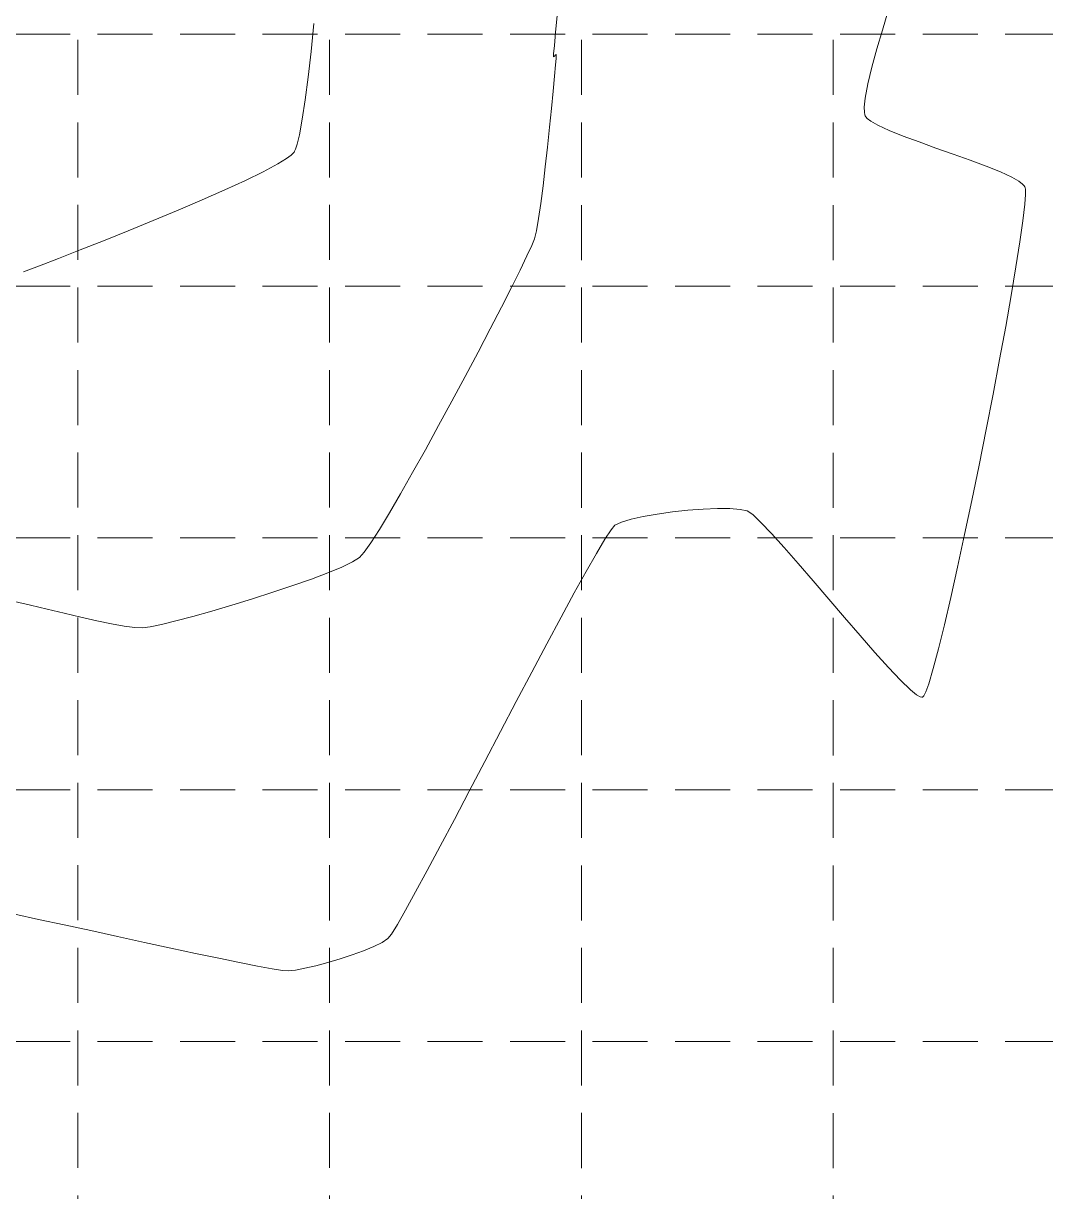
# Model space of a CAD drawing. Extents: x 2140663 to 2528301, y 336313 to 7007653.
# Drawn here: x 2527634.9 to 2527746.4, y 7006839.4 to 7006966.8 of the extents above; entities that cross this region are included whole.
import ezdxf

# ---------------------------------------------------------------- set-up
doc = ezdxf.new("R2010")
doc.units = 0
doc.header["$MEASUREMENT"] = 0
doc.linetypes.add('HIDDEN', pattern=[0.375, 0.25, -0.125])
doc.layers.add('1 EXISTING CONTOURS', color=43, linetype='Continuous')
doc.layers.add('GRID', color=254, linetype='HIDDEN')

msp = doc.modelspace()

# ---------------------------------------------------------------- linework, layer by layer
at = {"layer": '1 EXISTING CONTOURS', "color": 43, "lineweight": 0}
for points, elevation in [([(2527692.909549351, 7006965.770061639), (2527693.085997004, 7006967.621269337)], 605), ([(2527728.54949506, 7006966.028517633), (2527729.163926624, 7006968.027367503)], 604), ([(2527665.919391775, 7006960.912997704), (2527666.239424876, 7006963.711918913)], 606), ([(2527692.668573387, 7006963.110962022), (2527692.693393994, 7006963.435324157)], 605), ([(2527692.989722057, 7006963.374926066), (2527692.97319321, 7006963.371669618)], 605), ([(2527692.98477801, 7006963.265109279), (2527692.990232361, 7006963.361904528)], 605), ([(2527692.902737111, 7006962.256221261), (2527692.961128573, 7006962.953434999)], 605), ([(2527692.961128573, 7006962.953434999), (2527692.98477801, 7006963.265109279)], 605), ([(2527665.60090149, 7006958.42780354), (2527665.919391775, 7006960.912997704)], 606), ([(2527726.982844623, 7006960.192265679), (2527727.418278256, 7006962.011600341)], 604), ([(2527726.688428571, 7006958.631502177), (2527726.982844623, 7006960.192265679)], 604), ([(2527664.556338565, 7006953.067517839), (2527664.734256654, 7006953.607823537)], 606), ([(2527691.788073957, 7006951.127739551), (2527692.027804208, 7006953.286600064)], 605), ([(2527736.290651862, 7006952.514861813), (2527734.400599774, 7006953.178807794)], 604), ([(2527663.559746833, 7006952.025112323), (2527664.067622949, 7006952.40538534)], 606), ([(2527664.299716284, 7006952.626926917), (2527664.382124571, 7006952.727529896)], 606), ([(2527664.382124571, 7006952.727529896), (2527664.439757832, 7006952.817866194)], 606), ([(2527739.879360301, 7006951.207266998), (2527738.143174341, 7006951.854393668)], 604), ([(2527659.080034895, 7006949.634152253), (2527661.028075673, 7006950.587333498)], 606), ([(2527661.028075673, 7006950.587333498), (2527662.608080802, 7006951.436614568)], 606), ([(2527741.420402832, 7006950.583345453), (2527739.879360301, 7006951.207266998)], 604), ([(2527743.450966291, 7006949.550248329), (2527742.687495025, 7006949.992492673)], 604), ([(2527744.08321303, 7006947.070782184), (2527744.153055414, 7006948.121903931)], 604), ([(2527744.111249062, 7006948.877990522), (2527744.084600752, 7006948.949447985)], 604), ([(2527744.153055414, 7006948.121903931), (2527744.145936903, 7006948.653700409)], 604), ([(2527651.732347496, 7006946.391073198), (2527654.361705923, 7006947.512035531)], 606), ([(2527743.554479415, 7006942.946261919), (2527743.878061573, 7006945.25560108)], 604), ([(2527689.782630525, 7006941.409844003), (2527690.312459007, 7006942.565591106)], 605), ([(2527636.612769453, 7006940.337797669), (2527638.702211313, 7006941.146684719)], 606), ([(2527688.09905839, 7006937.986300974), (2527689.035118279, 7006939.864493697)], 605), ([(2527742.007206492, 7006933.726351687), (2527742.6056461, 7006937.114331665)], 604), ([(2527685.777840166, 7006933.458431422), (2527687.003586979, 7006935.832026619)], 605), ([(2527684.450954074, 7006930.922276164), (2527685.777840166, 7006933.458431422)], 605), ([(2527681.610308534, 7006925.58932862), (2527683.052064823, 7006928.280321634)], 605), ([(2527680.15482133, 7006922.906057904), (2527681.610308534, 7006925.58932862)], 605), ([(2527739.876665154, 7006922.482019065), (2527740.629310244, 7006926.34288983)], 604), ([(2527678.714739331, 7006920.287270275), (2527680.15482133, 7006922.906057904)], 605), ([(2527707.344875249, 7006913.675433786), (2527709.005409712, 7006913.801254769)], 604), ([(2527709.005409712, 7006913.801254769), (2527710.558441996, 7006913.864860334)], 604), ([(2527710.558441996, 7006913.864860334), (2527711.92802116, 7006913.85846223)], 604), ([(2527711.92802116, 7006913.85846223), (2527713.038196267, 7006913.774272208)], 604), ([(2527713.038196267, 7006913.774272208), (2527713.813016376, 7006913.604502019)], 604), ([(2527737.524811312, 7006911.030514146), (2527738.311009914, 7006914.758525665)], 604), ([(2527673.691185808, 7006911.592166346), (2527674.778285774, 7006913.385413767)], 605), ([(2527701.146734371, 7006912.70576064), (2527702.477768167, 7006913.00256081)], 604), ([(2527702.477768167, 7006913.00256081), (2527704.005103538, 7006913.268298557)], 604), ([(2527713.813016376, 7006913.604502019), (2527714.408440818, 7006913.202720921)], 604), ([(2527715.309295609, 7006912.35987687), (2527716.46746935, 7006911.146374758)], 604), ([(2527672.765171651, 7006910.147205941), (2527673.691185808, 7006911.592166346)], 605), ([(2527698.272476351, 7006910.520677406), (2527698.955702167, 7006911.563771348)], 604), ([(2527697.356975454, 7006908.982632576), (2527698.272476351, 7006910.520677406)], 604), ([(2527671.512945258, 7006908.529189331), (2527672.029379427, 7006909.10729334)], 605), ([(2527696.238477117, 7006907.011425233), (2527697.356975454, 7006908.982632576)], 604), ([(2527669.600114598, 7006907.492801408), (2527670.767941024, 7006908.055797552)], 605), ([(2527670.767941024, 7006908.055797552), (2527671.512945258, 7006908.529189331)], 605), ([(2527719.363328057, 7006907.889015902), (2527721.004790217, 7006905.985968937)], 604), ([(2527736.012701016, 7006904.178489265), (2527736.754239754, 7006907.48140016)], 604), ([(2527722.71112571, 7006903.993883464), (2527724.434223131, 7006901.983164375)], 604), ([(2527735.313600872, 7006901.189087022), (2527736.012701016, 7006904.178489265)], 604), ([(2527653.355197937, 7006902.108839473), (2527655.409813805, 7006902.684941228)], 605), ([(2527641.144285413, 7006902.019769065), (2527642.881850874, 7006901.630018885)], 605), ([(2527642.881850874, 7006901.630018885), (2527644.476892296, 7006901.298358575)], 605), ([(2527644.476892296, 7006901.298358575), (2527645.872848171, 7006901.045915691)], 605), ([(2527647.01315699, 7006900.893817798), (2527647.841257246, 7006900.863192455)], 605), ([(2527647.841257246, 7006900.863192455), (2527648.675409108, 7006900.976694136)], 605), ([(2527651.501706901, 7006901.619065683), (2527653.355197937, 7006902.108839473)], 605), ([(2527690.320062198, 7006896.03073814), (2527691.957773881, 7006899.116711828)], 604), ([(2527727.738258143, 7006898.187444899), (2527729.222972927, 7006896.543254291)], 604), ([(2527730.532004025, 7006895.16204962), (2527731.617240031, 7006894.114235776)], 604), ([(2527732.853129615, 7006893.293048147), (2527732.923881158, 7006893.300400126)], 604), ([(2527732.923881158, 7006893.300400126), (2527732.971644396, 7006893.327621665)], 604), ([(2527686.904088775, 7006889.547917168), (2527688.625741282, 7006892.820543797)], 604), ([(2527685.184382318, 7006886.274646626), (2527686.904088775, 7006889.547917168)], 604), ([(2527683.495899551, 7006883.062520544), (2527685.184382318, 7006886.274646626)], 604), ([(2527676.546558533, 7006870.081650016), (2527677.639758223, 7006872.061228231)], 604), ([(2527633.920281251, 7006869.628559034), (2527636.529125166, 7006869.075116767)], 604), ([(2527675.660248382, 7006868.533946489), (2527676.546558533, 7006870.081650016)], 604), ([(2527639.309985756, 7006868.477031016), (2527642.201662577, 7006867.850062215)], 604), ([(2527648.072663145, 7006866.572517212), (2527650.929586007, 7006865.953461875)], 604), ([(2527674.625407264, 7006866.98131699), (2527675.010105412, 7006867.479906023)], 604), ([(2527656.180274677, 7006864.833587709), (2527658.451639599, 7006864.364289748)], 604), ([(2527660.405417657, 7006863.97643178), (2527661.980408407, 7006863.685774241)], 604), ([(2527665.561269053, 7006863.744793198), (2527666.753311719, 7006864.022174048)], 604), ([(2527666.753311719, 7006864.022174048), (2527668.053017126, 7006864.367904422)], 604), ([(2527668.053017126, 7006864.367904422), (2527669.398121704, 7006864.765978788)], 604), ([(2527669.398121704, 7006864.765978788), (2527670.726361885, 7006865.200391619)], 604), ([(2527663.115411407, 7006863.508077565), (2527663.749226216, 7006863.459102186)], 604), ([(2527663.749226216, 7006863.459102186), (2527664.539152696, 7006863.551767401)], 604), ([(2527664.539152696, 7006863.551767401), (2527665.561269053, 7006863.744793198)], 604)]:
    msp.add_lwpolyline(points, dxfattribs=dict(at, elevation=elevation))
at = {"layer": '1 EXISTING CONTOURS', "color": 43, "lineweight": 0, "extrusion": (0.9945814752094596, -0.1039600364090694, 0), "elevation": 1785525.814636223}
msp.add_lwpolyline([(7231772.579620047, 606), (7231775.653763996, 606)], dxfattribs=at)
at = {"layer": '1 EXISTING CONTOURS', "color": 43, "lineweight": 0, "extrusion": (0.959884158708145, -0.280396864927475, 0), "elevation": 461595.2851249601}
msp.add_lwpolyline([(7434640.728479783, 604), (7434642.852046289, 604)], dxfattribs=at)
at = {"layer": '1 EXISTING CONTOURS', "color": 43, "lineweight": 0, "extrusion": (0.9956309018961305, -0.09337615964205191, 0), "elevation": 1862365.616899406}
msp.add_lwpolyline([(7212376.477767515, 605), (7212377.90584995, 605)], dxfattribs=at)
at = {"layer": '1 EXISTING CONTOURS', "color": 43, "lineweight": 0, "extrusion": (0.9959112759356787, -0.09033676142174052, 0), "elevation": 1884371.271303567}
msp.add_lwpolyline([(7206657.467098936, 605.0000000000007), (7206658.383741315, 605.0000000000007)], dxfattribs=at)
at = {"layer": '1 EXISTING CONTOURS', "color": 43, "lineweight": 0, "extrusion": (0.6979170313397927, -0.716178621131524, 0), "elevation": -3254117.397772272}
msp.add_lwpolyline([(6700558.665025183, 605), (6700558.49081629, 605)], dxfattribs=at)
at = {"layer": '1 EXISTING CONTOURS', "color": 43, "lineweight": 0, "extrusion": (-0.622220112186684, 0.782842341720471, 0), "elevation": 3912566.208873642}
msp.add_lwpolyline([(-6338658.621493211, 605.0000000000007), (-6338658.542870756, 605.0000000000007)], dxfattribs=at)
at = {"layer": '1 EXISTING CONTOURS', "color": 43, "lineweight": 0, "extrusion": (0.9992329877343196, 0.03915911418234005, 0), "elevation": 2800140.697065272}
msp.add_lwpolyline([(6902606.716638366, 605.0000000000003), (6902606.729669898, 605.0000000000003)], dxfattribs=at)
at = {"layer": '1 EXISTING CONTOURS', "color": 43, "lineweight": 0, "extrusion": (0.9652360984281072, -0.2613795598192128, 0), "elevation": 608377.104846613}
msp.add_lwpolyline([(7424068.953843602, 604), (7424071.003642038, 604)], dxfattribs=at)
at = {"layer": '1 EXISTING CONTOURS', "color": 43, "lineweight": 0, "extrusion": (-0.6063228060765242, 0.7952186207776386, 0), "elevation": 4039469.82923054}
msp.add_lwpolyline([(-6258549.961937724, 605.0000000000007), (-6258549.813165864, 605.0000000000007)], dxfattribs=at)
at = {"layer": '1 EXISTING CONTOURS', "color": 43, "lineweight": 0, "extrusion": (0.9960948188723358, -0.08828993043200734, 0), "elevation": 1899177.593975336}
msp.add_lwpolyline([(7202767.363273728, 605), (7202768.629992149, 605)], dxfattribs=at)
at = {"layer": '1 EXISTING CONTOURS', "color": 43, "lineweight": 0, "extrusion": (0.995745378686392, -0.09214738642356494, 0), "elevation": 1871265.272865825}
msp.add_lwpolyline([(7210067.69181706, 605), (7210069.313221994, 605)], dxfattribs=at)
at = {"layer": '1 EXISTING CONTOURS', "color": 43, "lineweight": 0, "extrusion": (0.9891061595125404, -0.1472039578759799, 0), "elevation": 1468677.601794496}
msp.add_lwpolyline([(7302705.981414347, 606.0000000000003), (7302708.121028455, 606.0000000000003)], dxfattribs=at)
at = {"layer": '1 EXISTING CONTOURS', "color": 43, "lineweight": 0, "extrusion": (0.9954011078830475, -0.09579475155352586, 0), "elevation": 1844838.122780074}
msp.add_lwpolyline([(7216872.929010843, 605), (7216874.818282156, 605)], dxfattribs=at)
at = {"layer": '1 EXISTING CONTOURS', "color": 43, "lineweight": 0, "extrusion": (0.9943104641985945, -0.1065208936555433, 0), "elevation": 1766957.601703553}
msp.add_lwpolyline([(7236346.993915007, 604), (7236347.995277655, 604)], dxfattribs=at)
at = {"layer": '1 EXISTING CONTOURS', "color": 43, "lineweight": 0, "extrusion": (0.9950103454746246, -0.0997718016198378, 0), "elevation": 1815983.374798978}
msp.add_lwpolyline([(7224185.562559593, 605), (7224187.632890357, 605)], dxfattribs=at)
at = {"layer": '1 EXISTING CONTOURS', "color": 43, "lineweight": 0, "extrusion": (0.9998779782933218, 0.01562141235802504, 0), "elevation": 2636876.718855624}
msp.add_lwpolyline([(6966615.409765957, 604), (6966615.975645415, 604)], dxfattribs=at)
at = {"layer": '1 EXISTING CONTOURS', "color": 43, "lineweight": 0, "extrusion": (0.9823949742528383, 0.1868157235426547, 0), "elevation": 3792235.653762328}
msp.add_lwpolyline([(6411380.054334213, 604.0000000000003), (6411380.338457948, 604.0000000000003)], dxfattribs=at)
at = {"layer": '1 EXISTING CONTOURS', "color": 43, "lineweight": 0, "extrusion": (0.9836895077947041, -0.1798748238487334, 0), "elevation": 1226062.788751393}
msp.add_lwpolyline([(7347331.032939491, 606), (7347332.753253855, 606)], dxfattribs=at)
at = {"layer": '1 EXISTING CONTOURS', "color": 43, "lineweight": 0, "extrusion": (0.9326805281046544, 0.360703524372057, 0), "elevation": 4884995.430534774}
msp.add_lwpolyline([(5623492.135594752, 604.0000000000007), (5623492.251122531, 604.0000000000007)], dxfattribs=at)
at = {"layer": '1 EXISTING CONTOURS', "color": 43, "lineweight": 0, "extrusion": (0.8613025778577823, 0.5080923827174926, 0), "elevation": 5737318.826956008}
msp.add_lwpolyline([(4750791.074523279, 604), (4750791.179719199, 604)], dxfattribs=at)
at = {"layer": '1 EXISTING CONTOURS', "color": 43, "lineweight": 0, "extrusion": (0.7507943344118188, 0.6605360455078241, 0), "elevation": 6526150.313120619}
msp.add_lwpolyline([(3591128.435564216, 604.0000000000007), (3591128.686982625, 604.0000000000007)], dxfattribs=at)
at = {"layer": '1 EXISTING CONTOURS', "color": 43, "lineweight": 0, "extrusion": (-0.6131672467093009, -0.7899531173195885, 0), "elevation": -7085086.400786271}
msp.add_lwpolyline([(-2299649.927046826, 604.0000000000007), (-2299650.417684336, 604.0000000000007)], dxfattribs=at)
at = {"layer": '1 EXISTING CONTOURS', "color": 43, "lineweight": 0, "extrusion": (0.4987289574132492, 0.8667579979656915, 0), "elevation": 7333986.040809947}
msp.add_lwpolyline([(1303643.20056457, 604.0000000000007), (1303644.064450814, 604.0000000000007)], dxfattribs=at)
at = {"layer": '1 EXISTING CONTOURS', "color": 43, "lineweight": 0, "extrusion": (-0.4198515339135825, -0.9075927993711784, 0), "elevation": -7420733.008936727}
msp.add_lwpolyline([(-647731.9384173043, 604.0000000000007), (-647733.3180023162, 604.0000000000007)], dxfattribs=at)
at = {"layer": '1 EXISTING CONTOURS', "color": 43, "lineweight": 0, "extrusion": (0.9724955768925241, -0.232921344931024, 0), "elevation": 826073.7157282645}
msp.add_lwpolyline([(7402978.460537286, 606.0000000000007), (7402979.500561882, 606.0000000000007)], dxfattribs=at)
at = {"layer": '1 EXISTING CONTOURS', "color": 43, "lineweight": 0, "extrusion": (0.9945276992343682, -0.1044732284156761, 0), "elevation": 1781820.705576233}
msp.add_lwpolyline([(7232685.277350329, 605), (7232687.441955483, 605)], dxfattribs=at)
at = {"layer": '1 EXISTING CONTOURS', "color": 43, "lineweight": 0, "extrusion": (0.3731037838914434, 0.927789613245313, 0), "elevation": 7444085.519643508}
msp.add_lwpolyline([(269118.8263928788, 604.0000000000007), (269120.4752574833, 604.0000000000007)], dxfattribs=at)
at = {"layer": '1 EXISTING CONTOURS', "color": 43, "lineweight": 0, "extrusion": (-0.3478174450016929, -0.9375622779061105, 0), "elevation": -7448645.077831491}
msp.add_lwpolyline([(-67234.09138385626, 604.0000000000003), (-67235.93519798713, 604.0000000000003)], dxfattribs=at)
at = {"layer": '1 EXISTING CONTOURS', "color": 43, "lineweight": 0, "extrusion": (0.3351083068716822, 0.942179612741432, 0), "elevation": 7448873.227712775}
msp.add_lwpolyline([(-33491.6025908594, 604.0000000000003), (-33489.64035907015, 604.0000000000003)], dxfattribs=at)
at = {"layer": '1 EXISTING CONTOURS', "color": 43, "lineweight": 0, "extrusion": (0.5259482563464802, -0.850516567531813, 0), "elevation": -4630108.543379234}
msp.add_lwpolyline([(5835112.81569529, 606), (5835113.934622386, 606)], dxfattribs=at)
at = {"layer": '1 EXISTING CONTOURS', "color": 43, "lineweight": 0, "extrusion": (0.6904723862710458, -0.7233587517941341, 0), "elevation": -3323258.10537725}
msp.add_lwpolyline([(6666515.072744678, 606), (6666515.393599765, 606)], dxfattribs=at)
at = {"layer": '1 EXISTING CONTOURS', "color": 43, "lineweight": 0, "extrusion": (0.9060765303890104, -0.4231138393839331, 0), "elevation": -674481.2835859754}
msp.add_lwpolyline([(7418325.303591875, 606), (7418325.579122294, 606)], dxfattribs=at)
at = {"layer": '1 EXISTING CONTOURS', "color": 43, "lineweight": 0, "extrusion": (0.3358191081049646, 0.941926497467603, 0), "elevation": 7448896.386896865}
msp.add_lwpolyline([(-27875.21343855979, 604.0000000000007), (-27873.24670072645, 604.0000000000007)], dxfattribs=at)
at = {"layer": '1 EXISTING CONTOURS', "color": 43, "lineweight": 0, "extrusion": (0.9929936277173359, -0.1181679115190129, 0), "elevation": 1681985.057510103}
msp.add_lwpolyline([(7256547.786165806, 605.0000000000003), (7256549.879132637, 605.0000000000003)], dxfattribs=at)
at = {"layer": '1 EXISTING CONTOURS', "color": 43, "lineweight": 0, "extrusion": (0.4226170792454714, 0.9063083384422915, 0), "elevation": 7418724.436917512}
msp.add_lwpolyline([(670342.465133063, 604.0000000000007), (670343.8632137585, 604.0000000000007)], dxfattribs=at)
at = {"layer": '1 EXISTING CONTOURS', "color": 43, "lineweight": 0, "extrusion": (0.4179435180268003, -0.9084730132146919, 0), "elevation": -5309205.919299711}
msp.add_lwpolyline([(5224816.769700188, 606), (5224819.24155297, 606)], dxfattribs=at)
at = {"layer": '1 EXISTING CONTOURS', "color": 43, "lineweight": 0, "extrusion": (-0.6131630602326938, -0.7899563668748281, 0), "elevation": -7085103.319467023}
msp.add_lwpolyline([(-2299595.089633467, 604), (-2299595.596209391, 604)], dxfattribs=at)
at = {"layer": '1 EXISTING CONTOURS', "color": 43, "lineweight": 0, "extrusion": (0.4030567938763757, -0.9151749673751445, 0), "elevation": -5393794.69766964}
msp.add_lwpolyline([(5137443.797070947, 606), (5137446.498977704, 606)], dxfattribs=at)
at = {"layer": '1 EXISTING CONTOURS', "color": 43, "lineweight": 0, "extrusion": (0.9916240224748254, -0.1291580351772472, 0), "elevation": 1601515.881404181}
msp.add_lwpolyline([(7274728.747387595, 605), (7274730.674616435, 605)], dxfattribs=at)
at = {"layer": '1 EXISTING CONTOURS', "color": 43, "lineweight": 0, "extrusion": (0.7452922686696937, 0.6667379052230203, 0), "elevation": 6555706.607469445}
msp.add_lwpolyline([(3536882.192216963, 604), (3536882.455011821, 604)], dxfattribs=at)
at = {"layer": '1 EXISTING CONTOURS', "color": 43, "lineweight": 0, "extrusion": (0.8508582805363668, 0.5253952668636229, 0), "elevation": 5832169.798654377}
msp.add_lwpolyline([(4633855.757041659, 604.0000000000007), (4633855.867903511, 604.0000000000007)], dxfattribs=at)
at = {"layer": '1 EXISTING CONTOURS', "color": 43, "lineweight": 0, "extrusion": (0.988251087811336, 0.1528390900251355, 0), "elevation": 3568981.558015301}
msp.add_lwpolyline([(6538286.514176246, 604.0000000000003), (6538286.741132853, 604.0000000000003)], dxfattribs=at)
at = {"layer": '1 EXISTING CONTOURS', "color": 43, "lineweight": 0, "extrusion": (0.9892894723920557, -0.1459669134230371, 0), "elevation": 1477835.938166393}
msp.add_lwpolyline([(7300856.65837984, 605.0000000000007), (7300858.333533201, 605.0000000000007)], dxfattribs=at)
at = {"layer": '1 EXISTING CONTOURS', "color": 43, "lineweight": 0, "extrusion": (0.9936738007236872, -0.1123048429736777, 0), "elevation": 1724838.979914041}
msp.add_lwpolyline([(7246495.802899313, 604.0000000000003), (7246497.629636721, 604.0000000000003)], dxfattribs=at)
at = {"layer": '1 EXISTING CONTOURS', "color": 43, "lineweight": 0, "extrusion": (0.383874546856937, -0.9233852566915833, 0), "elevation": -5499809.828578239}
msp.add_lwpolyline([(5023781.773577929, 606), (5023784.71442469, 606)], dxfattribs=at)
at = {"layer": '1 EXISTING CONTOURS', "color": 43, "lineweight": 0, "extrusion": (0.9845567063478928, -0.1750659646687191, 0), "elevation": 1261977.50217615}
msp.add_lwpolyline([(7341246.49872154, 605), (7341247.836052573, 605)], dxfattribs=at)
at = {"layer": '1 EXISTING CONTOURS', "color": 43, "lineweight": 0, "extrusion": (0.3773416031894068, -0.9260741409317337, 0), "elevation": -5535163.681903383}
msp.add_lwpolyline([(4984799.401231393, 606.0000000000007), (4984802.350504732, 606.0000000000007)], dxfattribs=at)
at = {"layer": '1 EXISTING CONTOURS', "color": 43, "lineweight": 0, "extrusion": (0.3677267846387677, -0.9299338749928585, 0), "elevation": -5586511.46982167}
msp.add_lwpolyline([(4927179.320122931, 606), (4927182.06362293, 606)], dxfattribs=at)
at = {"layer": '1 EXISTING CONTOURS', "color": 43, "lineweight": 0, "extrusion": (0.3720684561508463, -0.9282052919142003, 0), "elevation": -5563425.188336459}
msp.add_lwpolyline([(4953234.666793006, 606), (4953237.550306108, 606)], dxfattribs=at)
at = {"layer": '1 EXISTING CONTOURS', "color": 43, "lineweight": 0, "extrusion": (0.928812513291967, -0.37055001707227, 0), "elevation": -248672.2953653918}
msp.add_lwpolyline([(7444771.623274234, 605), (7444772.387026987, 605)], dxfattribs=at)
at = {"layer": '1 EXISTING CONTOURS', "color": 43, "lineweight": 0, "extrusion": (0.9713234854314522, -0.2377618275697249, 0), "elevation": 789221.6005466308}
msp.add_lwpolyline([(7406996.899577618, 605), (7406997.815324414, 605)], dxfattribs=at)
at = {"layer": '1 EXISTING CONTOURS', "color": 43, "lineweight": 0, "extrusion": (0.9879526403387446, -0.1547565198875424, 0), "elevation": 1412920.813333124}
msp.add_lwpolyline([(7313709.810564295, 604.0000000000007), (7313712.580121807, 604.0000000000007)], dxfattribs=at)
at = {"layer": '1 EXISTING CONTOURS', "color": 43, "lineweight": 0, "extrusion": (0.3640953155580091, -0.9313616919267799, 0), "elevation": -5605695.150709389}
msp.add_lwpolyline([(4905340.30616971, 606.0000000000007), (4905342.835359158, 606.0000000000007)], dxfattribs=at)
at = {"layer": '1 EXISTING CONTOURS', "color": 43, "lineweight": 0, "extrusion": (0.9002135800565932, -0.4354486310481312, 0), "elevation": -775702.3762567365}
msp.add_lwpolyline([(7408421.150714756, 605), (7408422.867363272, 605)], dxfattribs=at)
at = {"layer": '1 EXISTING CONTOURS', "color": 43, "lineweight": 0, "extrusion": (0.358402120910117, -0.9335673086216816, 0), "elevation": -5635540.109923829}
msp.add_lwpolyline([(4871019.310354101, 606.0000000000007), (4871021.187914139, 606.0000000000007)], dxfattribs=at)
at = {"layer": '1 EXISTING CONTOURS', "color": 43, "lineweight": 0, "extrusion": (0.98617246643822, -0.1657222569215067, 0), "elevation": 1331584.727236874}
msp.add_lwpolyline([(7328951.665742283, 604), (7328954.804887515, 604)], dxfattribs=at)
at = {"layer": '1 EXISTING CONTOURS', "color": 43, "lineweight": 0, "extrusion": (0.8913721454537425, -0.453272212152027, 0), "elevation": -922939.5175671428}
msp.add_lwpolyline([(7391517.705394074, 605), (7391520.122200976, 605)], dxfattribs=at)
at = {"layer": '1 EXISTING CONTOURS', "color": 43, "lineweight": 0, "extrusion": (0.9835640707906111, -0.1805594601503936, 0), "elevation": 1221028.047576801}
msp.add_lwpolyline([(7348172.31858144, 604.0000000000003), (7348175.99187117, 604.0000000000003)], dxfattribs=at)
at = {"layer": '1 EXISTING CONTOURS', "color": 43, "lineweight": 0, "extrusion": (0.8837592206235126, -0.4679419194333007, 0), "elevation": -1044972.264749112}
msp.add_lwpolyline([(7375246.335084135, 605.0000000000007), (7375249.324534731, 605.0000000000007)], dxfattribs=at)
at = {"layer": '1 EXISTING CONTOURS', "color": 43, "lineweight": 0, "extrusion": (0.9825082001045832, -0.1862193242583928, 0), "elevation": 1178700.807333559}
msp.add_lwpolyline([(7355076.741308714, 604.0000000000007), (7355080.578982594, 604.0000000000007)], dxfattribs=at)
at = {"layer": '1 EXISTING CONTOURS', "color": 43, "lineweight": 0, "extrusion": (0.9805584625565226, -0.1962271681210039, 0), "elevation": 1103648.171315601}
msp.add_lwpolyline([(7366704.413070074, 604), (7366708.373965885, 604)], dxfattribs=at)
at = {"layer": '1 EXISTING CONTOURS', "color": 43, "lineweight": 0, "extrusion": (0.8729651445647229, -0.4877825912997439, 0), "elevation": -1211278.320129849}
msp.add_lwpolyline([(7349751.99399005, 605.0000000000003), (7349754.854979143, 605.0000000000003)], dxfattribs=at)
at = {"layer": '1 EXISTING CONTOURS', "color": 43, "lineweight": 0, "extrusion": (0.8688214305559191, -0.4951255616576128, 0), "elevation": -1273203.881677134}
msp.add_lwpolyline([(7339275.320461809, 605.0000000000007), (7339277.990215358, 605.0000000000007)], dxfattribs=at)
at = {"layer": '1 EXISTING CONTOURS', "color": 43, "lineweight": 0, "extrusion": (0.9795620582293342, -0.2011421737913526, 0), "elevation": 1066690.476497449}
msp.add_lwpolyline([(7372142.621351114, 604.0000000000007), (7372146.541065502, 604.0000000000007)], dxfattribs=at)
at = {"layer": '1 EXISTING CONTOURS', "color": 43, "lineweight": 0, "extrusion": (0.8632500803476438, -0.50477648398057, 0), "elevation": -1354909.646797646}
msp.add_lwpolyline([(7324629.330176879, 605), (7324631.745205501, 605)], dxfattribs=at)
at = {"layer": '1 EXISTING CONTOURS', "color": 43, "lineweight": 0, "extrusion": (0.105924954369018, -0.9943741267963089, 0), "elevation": -6699746.382382448}
msp.add_lwpolyline([(3255692.093535893, 604.0000000000007), (3255693.795194915, 604.0000000000007)], dxfattribs=at)
at = {"layer": '1 EXISTING CONTOURS', "color": 43, "lineweight": 0, "extrusion": (-0.4270163206372967, 0.9042439172642442, 0), "elevation": 5256588.71232803}
msp.add_lwpolyline([(-5277722.589338151, 604), (-5277723.375163544, 604)], dxfattribs=at)
at = {"layer": '1 EXISTING CONTOURS', "color": 43, "lineweight": 0, "extrusion": (0.2893710086045627, -0.9572170179113921, 0), "elevation": -5975692.654692212}
msp.add_lwpolyline([(4447154.844614667, 604.0000000000007), (4447155.950718364, 604.0000000000007)], dxfattribs=at)
at = {"layer": '1 EXISTING CONTOURS', "color": 43, "lineweight": 0, "extrusion": (0.1364132115210493, -0.9906520255480799, 0), "elevation": -6596600.60096889}
msp.add_lwpolyline([(3459910.634419872, 604), (3459912.297653746, 604)], dxfattribs=at)
at = {"layer": '1 EXISTING CONTOURS', "color": 43, "lineweight": 0, "extrusion": (0.6832042132512347, 0.7302273639050797, 0), "elevation": 6843584.890877221}
msp.add_lwpolyline([(2941346.39280401, 604.0000000000007), (2941345.159140585, 604.0000000000007)], dxfattribs=at)
at = {"layer": '1 EXISTING CONTOURS', "color": 43, "lineweight": 0, "extrusion": (0.7555616649780693, -0.6550775300798889, 0), "elevation": -2680237.88914989}
msp.add_lwpolyline([(6949992.556164058, 604), (6949993.199863579, 604)], dxfattribs=at)
at = {"layer": '1 EXISTING CONTOURS', "color": 43, "lineweight": 0, "extrusion": (0.7420737599594669, 0.6703182339602732, 0), "elevation": 6572612.368280925}
msp.add_lwpolyline([(3505270.461665861, 604), (3505268.421767177, 604)], dxfattribs=at)
at = {"layer": '1 EXISTING CONTOURS', "color": 43, "lineweight": 0, "extrusion": (0.8163252223723738, -0.5775925305253647, 0), "elevation": -1983735.930975195}
msp.add_lwpolyline([(7179881.118941694, 605), (7179882.392836672, 605)], dxfattribs=at)
at = {"layer": '1 EXISTING CONTOURS', "color": 43, "lineweight": 0, "extrusion": (0.9772320557073162, -0.2121733001535601, 0), "elevation": 983506.700433312}
msp.add_lwpolyline([(7383692.851266149, 604.0000000000003), (7383696.483068815, 604.0000000000003)], dxfattribs=at)
at = {"layer": '1 EXISTING CONTOURS', "color": 43, "lineweight": 0, "extrusion": (0.751972743089531, 0.6591942002554377, 0), "elevation": 6519689.105565676}
msp.add_lwpolyline([(3602748.120405552, 604), (3602745.801699739, 604)], dxfattribs=at)
at = {"layer": '1 EXISTING CONTOURS', "color": 43, "lineweight": 0, "extrusion": (-0.3841854504825232, 0.9232559448157054, 0), "elevation": 5498075.113511605}
msp.add_lwpolyline([(-5025636.248668652, 605), (-5025637.896447016, 605)], dxfattribs=at)
at = {"layer": '1 EXISTING CONTOURS', "color": 43, "lineweight": 0, "extrusion": (0.333427529832069, -0.9427757327965569, 0), "elevation": -5763147.583144617}
msp.add_lwpolyline([(4719315.698214227, 605), (4719317.841171717, 605)], dxfattribs=at)
at = {"layer": '1 EXISTING CONTOURS', "color": 43, "lineweight": 0, "extrusion": (-0.354074680871945, 0.9352171514495606, 0), "elevation": 5657996.205497801}
msp.add_lwpolyline([(-4844884.920168878, 605.0000000000007), (-4844886.850724221, 605.0000000000007)], dxfattribs=at)
at = {"layer": '1 EXISTING CONTOURS', "color": 43, "lineweight": 0, "extrusion": (0.8756157225427819, -0.4830083916826728, 0), "elevation": -1171104.318035733}
msp.add_lwpolyline([(7356253.76505498, 604.0000000000007), (7356256.440408365, 604.0000000000007)], dxfattribs=at)
at = {"layer": '1 EXISTING CONTOURS', "color": 43, "lineweight": 0, "extrusion": (0.7594762753855664, 0.6505350006928662, 0), "elevation": 6477981.724369088}
msp.add_lwpolyline([(3677207.874597943, 604), (3677205.251625327, 604)], dxfattribs=at)
at = {"layer": '1 EXISTING CONTOURS', "color": 43, "lineweight": 0, "extrusion": (0.3049102836224572, -0.9523810786346361, 0), "elevation": -5902533.326218051}
msp.add_lwpolyline([(4543772.501131898, 605), (4543774.855258549, 605)], dxfattribs=at)
at = {"layer": '1 EXISTING CONTOURS', "color": 43, "lineweight": 0, "extrusion": (-0.3177979509811487, 0.9481584584615504, 0), "elevation": 5840370.160755869}
msp.add_lwpolyline([(-4623404.155786844, 605.0000000000007), (-4623406.44004714, 605.0000000000007)], dxfattribs=at)
at = {"layer": '1 EXISTING CONTOURS', "color": 43, "lineweight": 0, "extrusion": (0.2295373369410583, 0.973299856647481, 0), "elevation": 7400004.757049939}
msp.add_lwpolyline([(-851799.6885200511, 605), (-851801.478355448, 605)], dxfattribs=at)
at = {"layer": '1 EXISTING CONTOURS', "color": 43, "lineweight": 0, "extrusion": (0.2933671585261819, -0.955999848482349, 0), "elevation": -5957066.792996921}
msp.add_lwpolyline([(4472035.598359378, 605.0000000000007), (4472037.950748023, 605.0000000000007)], dxfattribs=at)
at = {"layer": '1 EXISTING CONTOURS', "color": 43, "lineweight": 0, "extrusion": (0.879282289849968, -0.4763010127599951, 0), "elevation": -1114838.389694225}
msp.add_lwpolyline([(7364987.828546384, 604.0000000000007), (7364990.844832837, 604.0000000000007)], dxfattribs=at)
at = {"layer": '1 EXISTING CONTOURS', "color": 43, "lineweight": 0, "extrusion": (-0.2329045270483281, -0.9724996047713308, 0), "elevation": -7402908.499245804}
msp.add_lwpolyline([(826185.1576278096, 605), (826187.035025517, 605)], dxfattribs=at)
at = {"layer": '1 EXISTING CONTOURS', "color": 43, "lineweight": 0, "extrusion": (0.2323028524530266, 0.9726435034184866, 0), "elevation": 7402395.967841765}
msp.add_lwpolyline([(-830766.6340977119, 605.0000000000007), (-830768.5391420652, 605.0000000000007)], dxfattribs=at)
at = {"layer": '1 EXISTING CONTOURS', "color": 43, "lineweight": 0, "extrusion": (-0.2278486970575774, -0.9736965498804875, 0), "elevation": -7398516.063354318}
msp.add_lwpolyline([(864640.0931233857, 605.0000000000003), (864641.9659121851, 605.0000000000003)], dxfattribs=at)
at = {"layer": '1 EXISTING CONTOURS', "color": 43, "lineweight": 0, "extrusion": (0.2820932083101428, -0.9593870031563335, 0), "elevation": -6009296.944256969}
msp.add_lwpolyline([(4401599.407345185, 605.0000000000003), (4401601.686314196, 605.0000000000003)], dxfattribs=at)
at = {"layer": '1 EXISTING CONTOURS', "color": 43, "lineweight": 0, "extrusion": (-0.132212160460216, -0.9912214407620742, 0), "elevation": -7279576.071737441}
msp.add_lwpolyline([(1579059.258409414, 605), (1579060.408817156, 605)], dxfattribs=at)
at = {"layer": '1 EXISTING CONTOURS', "color": 43, "lineweight": 0, "extrusion": (0.2035477760852194, -0.9790650146189279, 0), "elevation": -6345714.340576152}
msp.add_lwpolyline([(3900971.498396376, 605.0000000000007), (3900972.768239559, 605.0000000000007)], dxfattribs=at)
at = {"layer": '1 EXISTING CONTOURS', "color": 43, "lineweight": 0, "extrusion": (0.2356758777323167, -0.9718317141640842, 0), "elevation": -6213822.72516952}
msp.add_lwpolyline([(4107807.952047816, 605.0000000000007), (4107809.580970534, 605.0000000000007)], dxfattribs=at)
at = {"layer": '1 EXISTING CONTOURS', "color": 43, "lineweight": 0, "extrusion": (0.881698526107791, -0.4718132141635599, 0), "elevation": -1077285.31995187}
msp.add_lwpolyline([(7370571.090803478, 604.0000000000007), (7370574.379869496, 604.0000000000007)], dxfattribs=at)
at = {"layer": '1 EXISTING CONTOURS', "color": 43, "lineweight": 0, "extrusion": (0.7568365049187131, 0.6536042417414584, 0), "elevation": 6492814.983857938}
msp.add_lwpolyline([(3650947.795084358, 604), (3650945.206747507, 604)], dxfattribs=at)
at = {"layer": '1 EXISTING CONTOURS', "color": 43, "lineweight": 0, "extrusion": (0.9709161627897936, -0.2394197252390516, 0), "elevation": 776628.7137612156}
msp.add_lwpolyline([(7408300.623086578, 604), (7408303.309814984, 604)], dxfattribs=at)
at = {"layer": '1 EXISTING CONTOURS', "color": 43, "lineweight": 0, "extrusion": (0.7515392237388282, 0.6596884076456397, 0), "elevation": 6522056.050044276}
msp.add_lwpolyline([(3598448.582009147, 604.0000000000007), (3598446.137996113, 604.0000000000007)], dxfattribs=at)
at = {"layer": '1 EXISTING CONTOURS', "color": 43, "lineweight": 0, "extrusion": (0.966470557324354, -0.2567774558351115, 0), "elevation": 643767.5448213331}
msp.add_lwpolyline([(7421024.218466828, 604.0000000000007), (7421026.4538875, 604.0000000000007)], dxfattribs=at)
at = {"layer": '1 EXISTING CONTOURS', "color": 43, "lineweight": 0, "extrusion": (0.8843788758149748, -0.4667697548173419, 0), "elevation": -1035171.218633248}
msp.add_lwpolyline([(7376596.595680382, 604), (7376600.225566206, 604)], dxfattribs=at)
at = {"layer": '1 EXISTING CONTOURS', "color": 43, "lineweight": 0, "extrusion": (0.725815870412353, 0.687889033389513, 0), "elevation": 6654633.276338353}
msp.add_lwpolyline([(3346919.50157015, 604), (3346917.598601743, 604)], dxfattribs=at)
at = {"layer": '1 EXISTING CONTOURS', "color": 43, "lineweight": 0, "extrusion": (0.9581723650761049, -0.2861917518106759, 0), "elevation": 416688.9961685471}
msp.add_lwpolyline([(7437229.446912178, 604), (7437231.163767098, 604)], dxfattribs=at)
at = {"layer": '1 EXISTING CONTOURS', "color": 43, "lineweight": 0, "extrusion": (0.9406648683041545, -0.3393370087955743, 0), "elevation": 51.48475597100332}
msp.add_lwpolyline([(7448892.354834368, 604), (7448893.311284224, 604)], dxfattribs=at)
at = {"layer": '1 EXISTING CONTOURS', "color": 43, "lineweight": 0, "extrusion": (-0.6324462666102583, -0.7746042343356678, 0), "elevation": -7026224.274744871}
msp.add_lwpolyline([(-2473492.409103537, 604), (-2473491.538045198, 604)], dxfattribs=at)
at = {"layer": '1 EXISTING CONTOURS', "color": 43, "lineweight": 0, "extrusion": (0.5072151334568832, 0.8618194755239154, 0), "elevation": 7320781.407620572}
msp.add_lwpolyline([(1375553.535720173, 604.0000000000003), (1375553.098244485, 604.0000000000003)], dxfattribs=at)
at = {"layer": '1 EXISTING CONTOURS', "color": 43, "lineweight": 0, "extrusion": (-0.2541892437137321, -0.967154500780636, 0), "elevation": -7419270.887108544}
msp.add_lwpolyline([(663631.1083400759, 604.0000000000003), (663631.298732654, 604.0000000000003)], dxfattribs=at)
at = {"layer": '1 EXISTING CONTOURS', "color": 43, "lineweight": 0, "extrusion": (0.7832212364938729, -0.6217431098974953, 0), "elevation": -2376713.504657846}
msp.add_lwpolyline([(7059548.214821133, 604), (7059548.391489401, 604)], dxfattribs=at)
at = {"layer": '1 EXISTING CONTOURS', "color": 43, "lineweight": 0, "extrusion": (0.899384773444832, -0.4371578997291348, 0), "elevation": -789714.1863969616}
msp.add_lwpolyline([(7406911.777441863, 604), (7406912.232527396, 604)], dxfattribs=at)
at = {"layer": '1 EXISTING CONTOURS', "color": 43, "lineweight": 0, "extrusion": (0.8846713878767621, -0.4662151171639585, 0), "elevation": -1030545.541516529}
msp.add_lwpolyline([(7377229.728894005, 604), (7377233.220804441, 604)], dxfattribs=at)
at = {"layer": '1 EXISTING CONTOURS', "color": 43, "lineweight": 0, "extrusion": (0.8837198672427451, -0.4680162350180443, 0), "elevation": -1045570.899591482}
msp.add_lwpolyline([(7375111.904317681, 604.0000000000007), (7375115.190961058, 604.0000000000007)], dxfattribs=at)
at = {"layer": '1 EXISTING CONTOURS', "color": 43, "lineweight": 0, "extrusion": (0.8821370627865986, -0.4709927838706582, 0), "elevation": -1070428.035180777}
msp.add_lwpolyline([(7371542.13895995, 604), (7371545.152054613, 604)], dxfattribs=at)
at = {"layer": '1 EXISTING CONTOURS', "color": 43, "lineweight": 0, "extrusion": (0.8795933242847948, -0.4757263750031355, 0), "elevation": -1110025.467923574}
msp.add_lwpolyline([(7365680.809912652, 604), (7365683.481220478, 604)], dxfattribs=at)
at = {"layer": '1 EXISTING CONTOURS', "color": 43, "lineweight": 0, "extrusion": (-0.2102641581035078, -0.977644610181544, 0), "elevation": -7381699.152323824}
msp.add_lwpolyline([(997836.8021762727, 604), (997839.6466256364, 604)], dxfattribs=at)
at = {"layer": '1 EXISTING CONTOURS', "color": 43, "lineweight": 0, "extrusion": (-0.2126453403112073, -0.9771294485603895, 0), "elevation": -7384108.254624322}
msp.add_lwpolyline([(979855.8321763857, 604), (979858.8423124684, 604)], dxfattribs=at)
at = {"layer": '1 EXISTING CONTOURS', "color": 43, "lineweight": 0, "extrusion": (0.8511162645758045, -0.5249772415776985, 0), "elevation": -1527100.649039018}
msp.add_lwpolyline([(7290630.730285317, 604), (7290631.968706563, 604)], dxfattribs=at)
at = {"layer": '1 EXISTING CONTOURS', "color": 43, "lineweight": 0, "extrusion": (-0.2126081650412112, -0.9771375379944266, 0), "elevation": -7384070.970323783}
msp.add_lwpolyline([(980139.7717114794, 604.0000000000003), (980142.7699669385, 604.0000000000003)], dxfattribs=at)
at = {"layer": '1 EXISTING CONTOURS', "color": 43, "lineweight": 0, "extrusion": (0.4435316580015284, -0.8962587061504146, 0), "elevation": -5158861.724216318}
msp.add_lwpolyline([(5373215.952145917, 604), (5373216.960856428, 604)], dxfattribs=at)
at = {"layer": '1 EXISTING CONTOURS', "color": 43, "lineweight": 0, "extrusion": (-0.5495049278704952, 0.8354904752575231, 0), "elevation": 4465200.961572279}
msp.add_lwpolyline([(-5962155.245445507, 604.0000000000003), (-5962156.009244645, 604.0000000000003)], dxfattribs=at)
at = {"layer": '1 EXISTING CONTOURS', "color": 43, "lineweight": 0, "extrusion": (-0.210013137028967, -0.9776985641163909, 0), "elevation": -7381442.682692246}
msp.add_lwpolyline([(999746.7848157082, 604.0000000000007), (999749.5698636, 604.0000000000007)], dxfattribs=at)
at = {"layer": '1 EXISTING CONTOURS', "color": 43, "lineweight": 0, "extrusion": (-0.207055239230121, -0.9783292533229073, 0), "elevation": -7378385.295876667}
msp.add_lwpolyline([(1022069.325390547, 604), (1022071.909133532, 604)], dxfattribs=at)
at = {"layer": '1 EXISTING CONTOURS', "color": 43, "lineweight": 0, "extrusion": (0.3420906213006236, -0.9396669659076844, 0), "elevation": -5719427.314151597}
msp.add_lwpolyline([(4772151.552025832, 604), (4772152.881339578, 604)], dxfattribs=at)
at = {"layer": '1 EXISTING CONTOURS', "color": 43, "lineweight": 0, "extrusion": (0.3828544382519699, -0.9238086810107213, 0), "elevation": -5505272.884636411}
msp.add_lwpolyline([(5017694.927995138, 604), (5017696.12707532, 604)], dxfattribs=at)
at = {"layer": '1 EXISTING CONTOURS', "color": 43, "lineweight": 0, "extrusion": (-0.1947171753196379, -0.9808594301099121, 0), "elevation": -7364927.501090765}
msp.add_lwpolyline([(1114920.79152539, 604), (1114922.78342963, 604)], dxfattribs=at)
at = {"layer": '1 EXISTING CONTOURS', "color": 43, "lineweight": 0, "extrusion": (-0.1546763584384639, -0.9879651937898501, 0), "elevation": -7313506.989667944}
msp.add_lwpolyline([(1413445.899319155, 604.0000000000003), (1413447.048148089, 604.0000000000003)], dxfattribs=at)
at = {"layer": 'GRID', "color": 253, "linetype": 'HIDDEN', "lineweight": 0, "ltscale": 24}
for p, q in [((2527640.809458301, 7006031.973076862), (2527640.809458301, 7007624.562990395)), ((2527668.266930372, 7006031.968759974), (2527668.266930372, 7007624.562990395)), ((2527695.724402441, 7006031.964443088), (2527695.724402441, 7007624.562990395)), ((2527723.181874511, 7006031.960126197), (2527723.181874511, 7007624.562990395)), ((2527228.947377252, 7006965.583660717), (2528272.331315909, 7006965.583660717)), ((2527228.947377252, 7006938.126188649), (2528272.331315909, 7006938.126188649)), ((2527228.947377252, 7006910.668716576), (2528272.331315909, 7006910.668716576)), ((2527228.947377252, 7006883.211244508), (2528272.331315909, 7006883.211244508)), ((2527228.947377252, 7006855.753772439), (2528272.331315909, 7006855.753772439))]:
    msp.add_line(p, q, dxfattribs=at)

doc.saveas('drawing.dxf')
